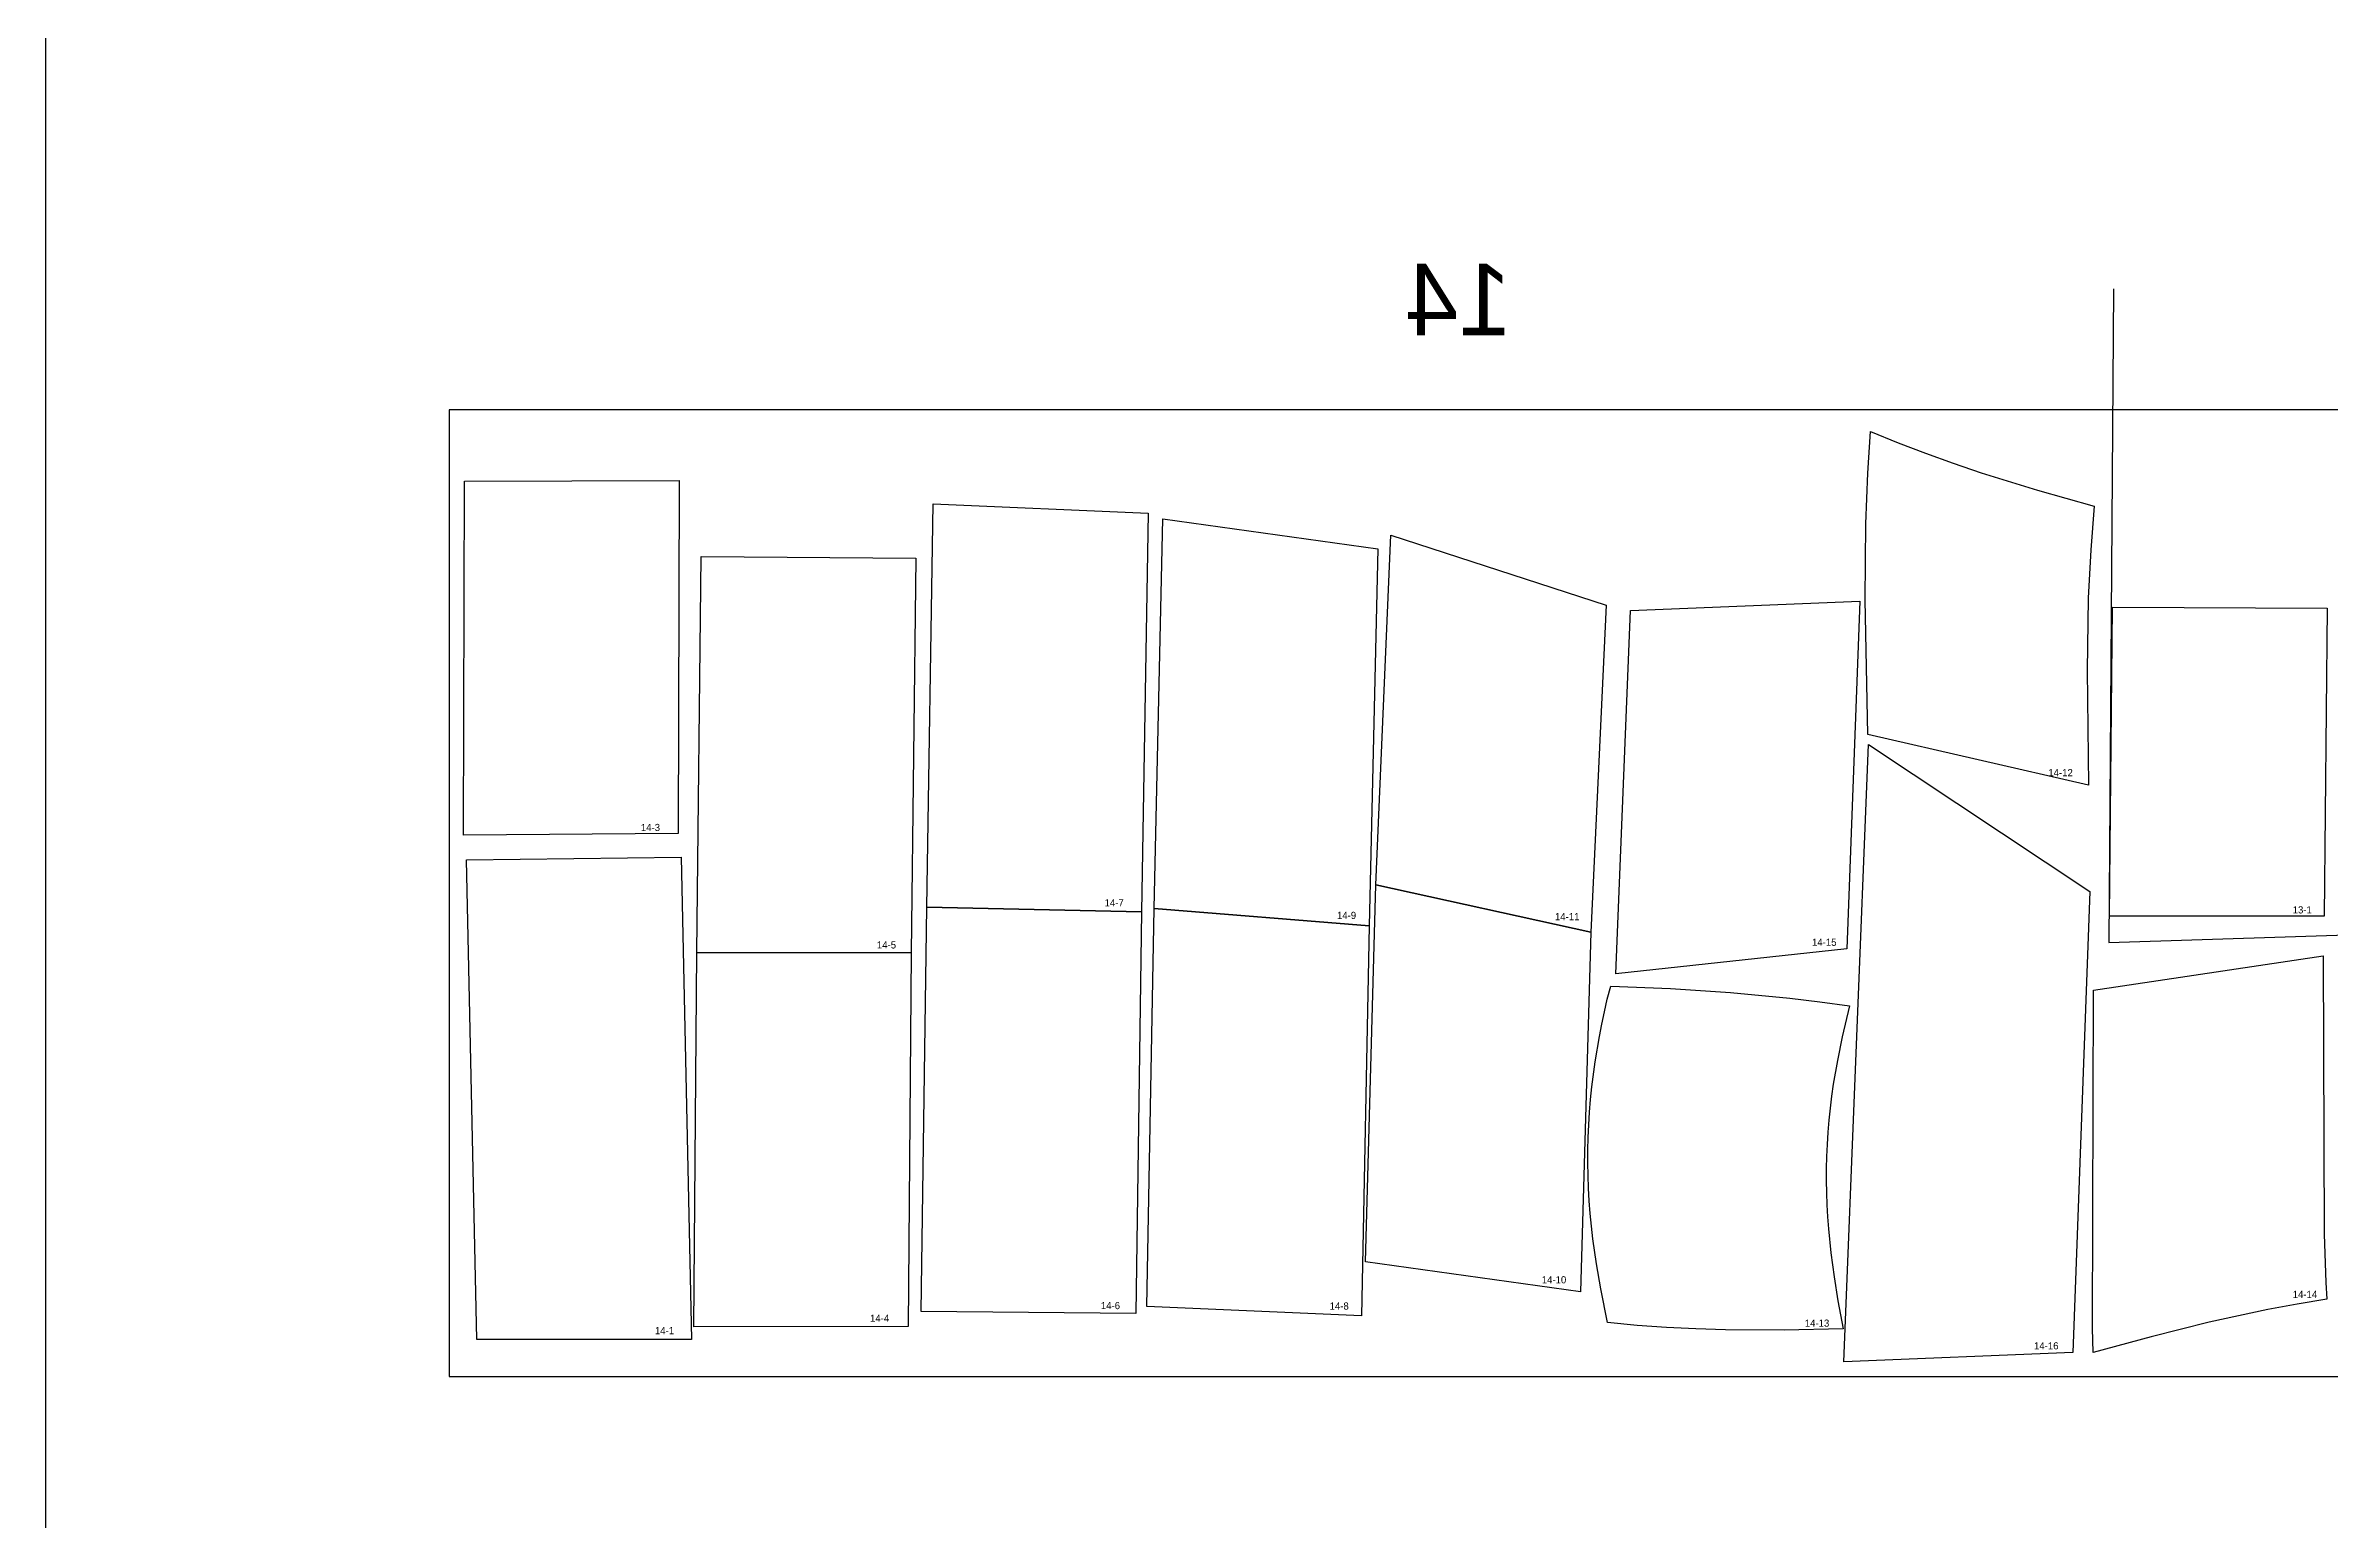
# Model space of a CAD drawing. Header units: millimetres. Extents: x 12942 to 18383, y 13072 to 17462.
# Drawn here: x 12942 to 13580, y 15221 to 15632 of the extents above; entities that cross this region are included whole.
import ezdxf

# ---------------------------------------------------------------- set-up
doc = ezdxf.new("R2010")
doc.units = ezdxf.units.MM
doc.header["$LTSCALE"] = 100
doc.header["$MEASUREMENT"] = 0
for name, color, linetype in [('CUT', 3, 'Continuous'), ('Default', 7, 'Continuous'), ('text', 1, 'Continuous')]:
    doc.layers.add(name, color=color, linetype=linetype)

msp = doc.modelspace()

# ---------------------------------------------------------------- linework, layer by layer
at = {"layer": 'CUT'}
for points in [[(13513.93, 15503.79), (13512.96, 15491.6), (13512.28, 15478.12), (13511.91, 15457.87), (13512.31, 15425.83), (13450.67, 15439.99), (13449.92, 15477.59), (13450.13, 15498.85), (13450.7, 15513.02), (13451.49, 15524.64), (13459.14, 15521.52), (13466.83, 15518.57), (13474.57, 15515.77), (13482.35, 15513.12), (13498.05, 15508.22), (13513.93, 15503.79)], [(13118.45, 15412.4), (13058.52, 15411.91), (13058.83, 15510.75), (13118.74, 15510.94), (13118.45, 15412.4)], [(13249.71, 15501.81), (13247.86, 15390.52), (13187.91, 15391.79), (13189.73, 15504.43), (13249.71, 15501.81)], [(13313.88, 15491.86), (13311.45, 15386.55), (13251.45, 15391.43), (13253.87, 15500.21), (13313.88, 15491.86)], [(13373.39, 15384.76), (13313.35, 15398.03), (13317.46, 15495.71), (13377.6, 15476.14), (13373.39, 15384.76)], [(13183.58, 15379.06), (13123.66, 15379.13), (13124.91, 15489.75), (13184.84, 15489.25), (13183.58, 15379.06)], [(13444.87, 15380.16), (13380.37, 15373.12), (13384.47, 15474.67), (13448.43, 15477.28), (13444.87, 15380.16)], [(13578.99, 15475.27), (13578.18, 15389.27), (13518.17, 15389.27), (13519, 15475.61), (13578.99, 15475.27)], [(13507.91, 15267.39), (13443.96, 15264.78), (13450.93, 15437.21), (13512.7, 15396.16), (13507.91, 15267.39)], [(13119.32, 15405.76), (13122.24, 15271), (13062.21, 15271), (13059.36, 15404.99), (13119.32, 15405.76)], [(13370.42, 15284.38), (13310.41, 15292.73), (13313.35, 15398.03), (13373.39, 15384.76), (13370.42, 15284.38)], [(13246.27, 15278.3), (13186.34, 15278.8), (13187.91, 15391.79), (13247.86, 15390.52), (13246.27, 15278.3)], [(13309.35, 15277.67), (13249.37, 15280.28), (13251.45, 15391.43), (13311.45, 15386.55), (13309.35, 15277.67)], [(13183.58, 15379.06), (13182.73, 15274.7), (13122.82, 15274.52), (13123.66, 15379.13), (13183.58, 15379.06)], [(13578.89, 15282.31), (13570.61, 15280.92), (13562.38, 15279.36), (13546.05, 15275.82), (13529.83, 15271.79), (13513.67, 15267.39), (13513.47, 15274.17), (13513.74, 15368.56), (13577.9, 15378.14), (13578.1, 15300.45), (13578.61, 15286.96), (13578.89, 15282.31)], [(13443.85, 15273.98), (13427.37, 15273.59), (13410.92, 15273.7), (13402.71, 15273.97), (13394.49, 15274.39), (13386.27, 15274.98), (13378.04, 15275.74), (13376.14, 15285.16), (13374.94, 15292.14), (13373.94, 15299.16), (13373.53, 15302.68), (13373.19, 15306.21), (13372.91, 15309.74), (13372.7, 15313.28), (13372.57, 15316.82), (13372.5, 15320.36), (13372.52, 15323.91), (13372.61, 15327.45), (13372.77, 15330.99), (13373, 15334.53), (13373.3, 15338.06), (13373.67, 15341.58), (13374.59, 15348.61), (13375.73, 15355.61), (13376.39, 15359.09), (13377.13, 15362.55), (13377.95, 15366.04), (13378.91, 15369.73), (13395.64, 15369.03), (13412.32, 15367.95), (13428.96, 15366.38), (13437.27, 15365.37), (13445.58, 15364.19), (13443.56, 15355.57), (13442.22, 15348.96), (13441.07, 15342.31), (13440.59, 15338.97), (13440.17, 15335.62), (13439.81, 15332.26), (13439.52, 15328.9), (13439.31, 15325.53), (13439.16, 15322.16), (13439.09, 15318.78), (13439.08, 15315.41), (13439.14, 15312.03), (13439.27, 15308.66), (13439.46, 15305.29), (13439.72, 15301.93), (13440.39, 15295.21), (13441.29, 15288.52), (13442.36, 15281.86), (13443.85, 15273.98)]]:
    msp.add_lwpolyline(points, dxfattribs=at)
at = {"layer": 'Default'}
msp.add_lwpolyline([(12941.85, 13072.39), (12941.85, 17461.76), (18382.56, 17461.76), (18382.56, 13072.39)], close=True, dxfattribs=at)
for points in [[(13519.31, 15564.45), (13518.05, 15381.9), (13596.17, 15384.41), (13602.47, 15262.29)], [(13054.5, 15530.72), (13054.5, 15260.72), (15554.5, 15260.72), (15554.5, 15530.72), (13054.5, 15530.72)]]:
    msp.add_lwpolyline(points, dxfattribs=at)

# ---------------------------------------------------------------- texts
at = {"layer": 'text', "extrusion": (0, 0, -1), "insert": (13351.23, 15571.5), "char_height": 20, "width": 9.39, "attachment_point": 1, "text_direction": (-1, 0, 0)}
msp.add_mtext('14', dxfattribs=at)
at = {"layer": 'text', "char_height": 2, "width": 9.39, "attachment_point": 1}
for s, insert in [('14-12', (13501.11, 15430.35)), ('14-3', (13108.06, 15415.04)), ('14-7', (13237.57, 15394.01)), ('14-9', (13302.46, 15390.49)), ('14-11', (13363.33, 15390.14)), ('13-1', (13569.35, 15392.03)), ('14-15', (13435.12, 15382.98)), ('14-5', (13173.98, 15382.24)), ('14-10', (13359.65, 15288.71)), ('14-6', (13236.53, 15281.5)), ('14-8', (13300.4, 15281.37)), ('14-14', (13569.36, 15284.62)), ('14-1', (13111.99, 15274.51)), ('14-4', (13172.06, 15277.96)), ('14-13', (13433.1, 15276.59)), ('14-16', (13497.12, 15270.26))]:
    msp.add_mtext(s, dxfattribs=dict(at, insert=insert))

doc.saveas('drawing.dxf')
